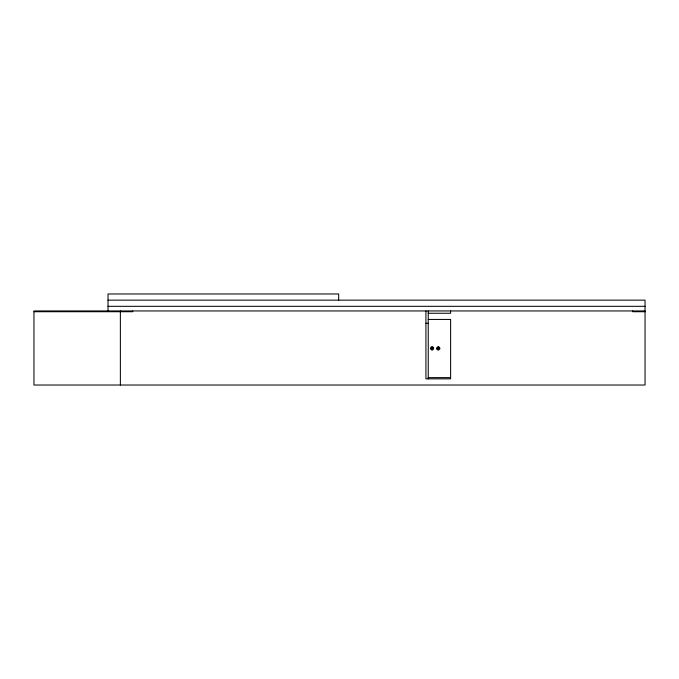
<?xml version="1.0" encoding="UTF-8"?>
<svg xmlns="http://www.w3.org/2000/svg" width="679" height="679" viewBox="0 0 679 679"><rect width="100%" height="100%" fill="white"/><g stroke="black" fill="none" stroke-linecap="round" stroke-linejoin="round"><path stroke-width="1.02" d="M108.02 300.152L645.05 300.152L645.05 385.027L33.95 385.027L33.95 310.948L645.05 310.948M108.02 306.322L645.05 306.322M33.95 311.72L132.711 311.72L132.711 310.948M645.05 311.72L632.701 311.72L632.701 310.948M428.237 313.265L450.61 313.265L450.61 310.948M428.237 319.436L450.61 319.436L450.61 378.848L425.92 378.848L425.92 310.948M425.92 323.297L428.237 323.297M430.545 348.369L433.635 348.369A1.545 1.545 0 0 1 431.318 349.71A1.545 1.545 0 0 1 431.318 347.037A1.545 1.545 0 0 1 433.635 348.369M436.724 348.386L439.805 348.361M438.252 349.914L438.252 346.833M428.237 377.626L450.61 377.626M432.09 346.833L432.09 349.914M428.237 310.948L428.237 378.848M338.677 300.152L338.677 293.973L108.02 293.973L108.02 310.948M120.37 310.948L120.37 385.027M437.183 349.473A1.545 1.545 0 0 0 439.754 348.76A1.545 1.545 0 0 0 437.853 346.884A1.545 1.545 0 0 0 437.183 349.473"/></g></svg>
